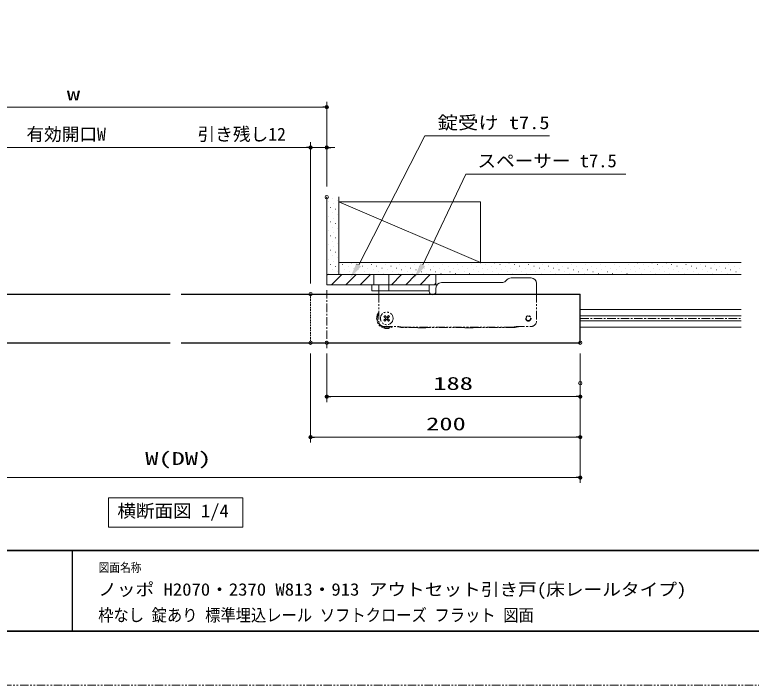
# Model space of a CAD drawing. Units: millimetres, scale not verified. Extents: x -1306 to 1306, y -607 to 607.
# Drawn here: x -936 to -389, y -594 to -97 of the extents above; entities that cross this region are included whole.
import ezdxf
from ezdxf.enums import TextEntityAlignment as Align

# ---------------------------------------------------------------- set-up
doc = ezdxf.new("R2010")
doc.units = ezdxf.units.MM
doc.header["$LTSCALE"] = 5
doc.header["$PDMODE"] = 32
doc.header["$PDSIZE"] = 2.5
for name, pattern in [('USER1', [2.5, 1.25, -0.25, 0.25, -0.25, 0.25, -0.25]), ('USER2', [0.375, 0.25, -0.125]), ('USER3', [2, 1.25, -0.25, 0.25, -0.25])]:
    doc.linetypes.add(name, pattern=pattern)
for name, color, linetype, lineweight in [('0-1_線(黄)', 2, 'Continuous', 15), ('0-3_陰線', 4, 'USER1', 9), ('0-C_中心線', 3, 'USER3', 9), ('0-D_線(白)', 7, 'Continuous', 30), ('1-0_線(水)', 4, 'Continuous', 9), ('1-1_寸法線', 3, 'Continuous', 13), ('1-2_ハッチング', 6, 'Continuous', 9), ('1-3_引出線', 3, 'Continuous', 9), ('1-4_DEFPOINTS', 7, 'Continuous', 5), ('1-5_0', 3, 'Continuous', 25), ('1-6_点線(黄)', 2, 'USER2', 15), ('1-7_図面枠', 7, 'Continuous', 35)]:
    doc.layers.add(name, color=color, linetype=linetype, lineweight=lineweight)
doc.styles.add('ＭＳ ゴシック', font='')
doc.styles.get('ＭＳ ゴシック').set_extended_font_data('MS Gothic')

# ---------------------------------------------------------------- blocks, each defined once
blk = doc.blocks.new('_DOT')
at = {"layer": '1-5_0'}
blk.add_line((-2.5, 0), (-5, 0), dxfattribs=at)
for points in [[(0, 0), (-2.5, 0), (-2.48, 0.313)], [(0, 0), (-2.48, -0.313), (-2.5, 0)], [(0, 0), (-2.48, 0.313), (-2.421, 0.622)], [(0, 0), (-2.421, -0.622), (-2.48, -0.313)], [(0, 0), (-2.421, 0.622), (-2.324, 0.92)], [(0, 0), (-2.324, -0.92), (-2.421, -0.622)], [(0, 0), (-2.324, 0.92), (-2.191, 1.204)], [(0, 0), (-2.191, -1.204), (-2.324, -0.92)], [(0, 0), (-2.191, 1.204), (-2.023, 1.469)], [(0, 0), (-2.023, -1.469), (-2.191, -1.204)], [(0, 0), (-2.023, 1.469), (-1.822, 1.711)], [(0, 0), (-1.822, -1.711), (-2.023, -1.469)], [(0, 0), (-1.822, 1.711), (-1.594, 1.926)], [(0, 0), (-1.594, -1.926), (-1.822, -1.711)], [(0, 0), (-1.594, 1.926), (-1.34, 2.111)], [(0, 0), (-1.34, -2.111), (-1.594, -1.926)], [(0, 0), (-1.34, 2.111), (-1.064, 2.262)], [(0, 0), (-1.064, -2.262), (-1.34, -2.111)], [(0, 0), (-1.064, 2.262), (-0.773, 2.378)], [(0, 0), (-0.773, -2.378), (-1.064, -2.262)], [(0, 0), (-0.773, 2.378), (-0.468, 2.456)], [(0, 0), (-0.468, -2.456), (-0.773, -2.378)], [(0, 0), (-0.468, 2.456), (-0.157, 2.495)], [(0, 0), (-0.157, -2.495), (-0.468, -2.456)], [(0, 0), (-0.157, 2.495), (0.157, 2.495)], [(0, 0), (0.157, -2.495), (-0.157, -2.495)], [(0, 0), (0.157, 2.495), (0.468, 2.456)], [(0, 0), (0.468, 2.456), (0.773, 2.378)], [(0, 0), (0.773, 2.378), (1.064, 2.262)], [(0, 0), (1.064, 2.262), (1.34, 2.111)], [(0, 0), (1.34, 2.111), (1.594, 1.926)], [(0, 0), (1.594, 1.926), (1.822, 1.711)], [(0, 0), (1.822, 1.711), (2.023, 1.469)], [(0, 0), (2.023, 1.469), (2.191, 1.204)], [(0, 0), (2.191, 1.204), (2.324, 0.92)], [(0, 0), (2.324, 0.92), (2.421, 0.622)], [(0, 0), (2.421, 0.622), (2.48, 0.313)], [(0, 0), (2.48, 0.313), (2.5, 0)], [(0, 0), (0.468, -2.456), (0.157, -2.495)], [(0, 0), (0.773, -2.378), (0.468, -2.456)], [(0, 0), (1.064, -2.262), (0.773, -2.378)], [(0, 0), (1.34, -2.111), (1.064, -2.262)], [(0, 0), (1.594, -1.926), (1.34, -2.111)], [(0, 0), (1.822, -1.711), (1.594, -1.926)], [(0, 0), (2.023, -1.469), (1.822, -1.711)], [(0, 0), (2.191, -1.204), (2.023, -1.469)], [(0, 0), (2.324, -0.92), (2.191, -1.204)], [(0, 0), (2.421, -0.622), (2.324, -0.92)], [(0, 0), (2.48, -0.313), (2.421, -0.622)], [(0, 0), (2.5, 0), (2.48, -0.313)]]:
    blk.add_solid(points, dxfattribs=at)

msp = doc.modelspace()

# ---------------------------------------------------------------- linework, layer by layer
at = {"layer": '0-1_線(黄)'}
for p, q in [((-704.242, -232.193), (-704.242, -289.565)), ((-695.242, -289.565), (-695.242, -232.065)), ((-695.242, -235.565), (-590.242, -235.565)), ((-695.242, -280.565), (-396.992, -280.565)), ((-704.242, -289.565), (-396.992, -289.565)), ((-658.242, -297.065), (-658.242, -289.565)), ((-623.242, -289.565), (-623.242, -297.065)), ((-570.413, -293.237), (-571.57, -294.394)), ((-552.742, -292.065), (-567.585, -292.065)), ((-628.242, -297.065), (-670.742, -297.065)), ((-670.742, -301.565), (-670.742, -297.065)), ((-665.742, -304.065), (-665.742, -297.065)), ((-658.242, -301.565), (-658.242, -297.065)), ((-658.242, -297.065), (-623.242, -297.065)), ((-628.242, -297.065), (-628.242, -302.065)), ((-623.242, -299.565), (-623.242, -302.065)), ((-574.398, -295.565), (-619.242, -295.565)), ((-548.742, -304.065), (-548.742, -296.065)), ((-670.742, -301.565), (-665.742, -301.565)), ((-665.742, -301.565), (-628.242, -301.565))]:
    msp.add_line(p, q, dxfattribs=at)
for points in [[(-695.242, -235.565), (-590.242, -280.565), (-590.242, -235.565)], [(-704.242, -289.565), (-704.242, -297.065), (-669.242, -297.065), (-669.242, -289.565)]]:
    msp.add_lwpolyline(points, dxfattribs=at)
msp.add_lwpolyline([(-866.095, -455.065), (-766.388, -455.065), (-766.388, -476.9), (-866.095, -476.9)], close=True, dxfattribs=at)
for centre, radius, start, end in [((-574.398, -291.565), 4, 270, 315), ((-567.585, -296.065), 4, 90, 135), ((-552.742, -296.065), 4, 0, 90), ((-619.242, -299.565), 4, 90, 180), ((-625.742, -302.065), 2.5, 180, 0)]:
    msp.add_arc(centre, radius, start, end, dxfattribs=at)
at = {"layer": '0-3_陰線', "color": 1}
for p, q in [((-665.742, -304.065), (-665.742, -324.065)), ((-548.742, -304.065), (-548.742, -324.065)), ((-661.806, -320.666), (-660.406, -322.065)), ((-660.406, -322.065), (-661.806, -323.465)), ((-659.742, -321.401), (-661.141, -320.001)), ((-658.342, -320.001), (-659.742, -321.401)), ((-659.077, -322.065), (-657.677, -320.666)), ((-657.677, -323.465), (-659.077, -322.065)), ((-661.141, -324.13), (-659.742, -322.73)), ((-659.742, -322.73), (-658.342, -324.13)), ((-649.27, -328.741), (-651.463, -328.242)), ((-637.242, -328.815), (-648.605, -328.815)), ((-566.742, -328.565), (-647.742, -328.565)), ((-636.742, -329.065), (-637.242, -328.815)), ((-630.742, -329.065), (-636.742, -329.065)), ((-630.242, -328.815), (-630.742, -329.065)), ((-602.242, -328.815), (-630.242, -328.815)), ((-601.742, -329.065), (-602.242, -328.815)), ((-595.742, -329.065), (-601.742, -329.065)), ((-595.242, -328.815), (-595.742, -329.065)), ((-565.078, -328.815), (-595.242, -328.815)), ((-566.742, -328.565), (-563.742, -328.065)), ((-562.22, -328.242), (-564.413, -328.741)), ((-563.742, -328.065), (-552.742, -328.065))]:
    msp.add_line(p, q, dxfattribs=at)
at = {"layer": '0-3_陰線'}
msp.add_line((387.036, -594), (-1292.964, -594), dxfattribs=at)
at = {"layer": '0-3_陰線', "color": 1}
msp.add_lwpolyline([(-661.742, -328.065), (-650.742, -328.065), (-647.742, -328.565)], dxfattribs=at)
for centre, radius in [((-659.742, -322.065), 4.7), ((-554.742, -322.065), 2), ((-554.742, -322.065), 1.65)]:
    msp.add_circle(centre, radius, dxfattribs=at)
for centre, radius, start, end in [((-659.742, -322.065), 7.5, 143.1301, 306.8699), ((-659.742, -322.065), 7, 148.99728, 301.00272), ((-661.742, -324.065), 4, 180, 270), ((-552.742, -324.065), 4, 270, 0), ((-651.242, -327.267), 1, 232.96127, 257.19573), ((-648.605, -325.815), 3, 257.19573, 270), ((-565.078, -325.815), 3, 270, 282.80427), ((-562.442, -327.267), 1, 282.80427, 307.03873)]:
    msp.add_arc(centre, radius, start, end, dxfattribs=at)
for centre, major_axis, start_param, end_param in [((-658.241, -323.566), (-4.931, -4.931), 4.6449404, 4.7798375), ((-661.242, -323.566), (-4.931, 4.931), 4.6449404, 4.7798375), ((-658.241, -320.565), (-4.931, 4.931), 1.5033478, 1.6382449), ((-661.242, -320.565), (-4.931, -4.931), 1.5033478, 1.6382449)]:
    msp.add_ellipse(centre, major_axis=major_axis, ratio=0.656955, start_param=start_param, end_param=end_param, dxfattribs=at)
at = {"layer": '0-C_中心線'}
for p, q in [((-704.242, -301.065), (-704.242, -344.065)), ((-516.242, -322.065), (-396.992, -322.065))]:
    msp.add_line(p, q, dxfattribs=at)
at = {"layer": '0-D_線(白)'}
for p, q in [((-1116.242, -304.065), (-820.242, -304.065)), ((-812.242, -304.065), (-516.242, -304.065)), ((-516.242, -340.065), (-516.242, -304.065)), ((-812.242, -340.065), (-516.242, -340.065))]:
    msp.add_line(p, q, dxfattribs=at)
msp.add_lwpolyline([(-1116.242, -304.065), (-1116.242, -340.065), (-820.242, -340.065)], dxfattribs=at)
at = {"layer": '1-0_線(水)'}
for p, q in [((-396.992, -315.506), (-516.242, -315.506)), ((-396.992, -320.215), (-516.242, -320.215)), ((-396.992, -323.915), (-516.242, -323.915)), ((-396.992, -328.625), (-516.242, -328.625))]:
    msp.add_line(p, q, dxfattribs=at)
at = {"layer": '1-1_寸法線'}
for p, q in [((-704.242, -224.193), (-704.242, -161.438)), ((-1076.242, -165.438), (-707.242, -165.438)), ((-1076.242, -195.38), (-719.242, -195.38)), ((-719.242, -195.38), (-804.111, -195.38)), ((-716.242, -296.065), (-716.242, -191.38)), ((-716.242, -296.065), (-716.242, -191.38)), ((-704.242, -195.38), (-716.242, -195.38)), ((-704.242, -224.193), (-704.242, -191.38)), ((-701.242, -195.38), (-698.242, -195.38)), ((-716.242, -348.065), (-716.242, -414.065)), ((-704.242, -348.065), (-704.242, -384.065)), ((-516.242, -348.065), (-516.242, -384.065)), ((-516.242, -348.065), (-516.242, -444.065)), ((-519.242, -380.065), (-701.242, -380.065)), ((-516.242, -378.065), (-516.242, -414.065)), ((-519.242, -410.065), (-713.242, -410.065)), ((-1113.242, -440.065), (-519.242, -440.065))]:
    msp.add_line(p, q, dxfattribs=at)
at = {"layer": '1-2_ハッチング'}
for p, q in [((-700.307, -233.12), (-700.257, -233.12)), ((-696.329, -234.446), (-696.279, -234.446)), ((-702.958, -235.772), (-702.908, -235.772)), ((-701.633, -239.749), (-701.583, -239.749)), ((-698.981, -237.097), (-698.931, -237.097)), ((-700.307, -243.726), (-700.257, -243.726)), ((-697.655, -241.075), (-697.605, -241.075)), ((-696.329, -245.052), (-696.279, -245.052)), ((-702.958, -246.378), (-702.908, -246.378)), ((-701.633, -250.356), (-701.583, -250.356)), ((-698.981, -247.704), (-698.931, -247.704)), ((-700.307, -254.333), (-700.257, -254.333)), ((-697.655, -251.681), (-697.605, -251.681)), ((-696.329, -255.659), (-696.279, -255.659)), ((-702.958, -256.985), (-702.908, -256.985)), ((-701.633, -260.962), (-701.583, -260.962)), ((-698.981, -258.311), (-698.931, -258.311)), ((-702.958, -267.591), (-702.908, -267.591)), ((-700.307, -264.94), (-700.257, -264.94)), ((-697.655, -262.288), (-697.605, -262.288)), ((-696.329, -266.266), (-696.279, -266.266)), ((-701.633, -271.569), (-701.583, -271.569)), ((-698.981, -268.917), (-698.931, -268.917)), ((-697.655, -272.895), (-697.605, -272.895)), ((-702.958, -278.198), (-702.908, -278.198)), ((-700.307, -275.546), (-700.257, -275.546)), ((-696.329, -276.872), (-696.279, -276.872)), ((-701.633, -282.175), (-701.583, -282.175)), ((-698.981, -279.524), (-698.931, -279.524)), ((-697.655, -283.501), (-697.605, -283.501)), ((-692.444, -282.135), (-692.394, -282.135)), ((-688.466, -283.461), (-688.416, -283.461)), ((-685.815, -280.809), (-685.765, -280.809)), ((-681.837, -282.135), (-681.787, -282.135)), ((-677.86, -283.461), (-677.81, -283.461)), ((-675.208, -280.809), (-675.158, -280.809)), ((-671.231, -282.135), (-671.181, -282.135)), ((-667.253, -283.461), (-667.203, -283.461)), ((-664.601, -280.809), (-664.551, -280.809)), ((-660.624, -282.135), (-660.574, -282.135)), ((-656.646, -283.461), (-656.596, -283.461)), ((-653.995, -280.809), (-653.945, -280.809)), ((-650.017, -282.135), (-649.967, -282.135)), ((-646.04, -283.461), (-645.99, -283.461)), ((-643.388, -280.809), (-643.338, -280.809)), ((-639.411, -282.135), (-639.361, -282.135)), ((-635.433, -283.461), (-635.383, -283.461)), ((-632.782, -280.809), (-632.732, -280.809)), ((-628.804, -282.135), (-628.754, -282.135)), ((-624.827, -283.461), (-624.777, -283.461)), ((-622.175, -280.809), (-622.125, -280.809)), ((-618.198, -282.135), (-618.148, -282.135)), ((-614.22, -283.461), (-614.17, -283.461)), ((-611.568, -280.809), (-611.518, -280.809)), ((-607.591, -282.135), (-607.541, -282.135)), ((-603.613, -283.461), (-603.563, -283.461)), ((-600.962, -280.809), (-600.912, -280.809)), ((-596.984, -282.135), (-596.934, -282.135)), ((-593.007, -283.461), (-592.957, -283.461)), ((-590.355, -280.809), (-590.305, -280.809)), ((-586.378, -282.135), (-586.328, -282.135)), ((-582.4, -283.461), (-582.35, -283.461)), ((-579.749, -280.809), (-579.699, -280.809)), ((-575.771, -282.135), (-575.721, -282.135)), ((-571.794, -283.461), (-571.744, -283.461)), ((-569.142, -280.809), (-569.092, -280.809)), ((-565.165, -282.135), (-565.115, -282.135)), ((-561.187, -283.461), (-561.137, -283.461)), ((-558.535, -280.809), (-558.485, -280.809)), ((-554.558, -282.135), (-554.508, -282.135)), ((-550.58, -283.461), (-550.53, -283.461)), ((-547.929, -280.809), (-547.879, -280.809)), ((-543.951, -282.135), (-543.901, -282.135)), ((-539.974, -283.461), (-539.924, -283.461)), ((-537.322, -280.809), (-537.272, -280.809)), ((-533.345, -282.135), (-533.295, -282.135)), ((-529.367, -283.461), (-529.317, -283.461)), ((-526.716, -280.809), (-526.666, -280.809)), ((-522.738, -282.135), (-522.688, -282.135)), ((-518.761, -283.461), (-518.711, -283.461)), ((-516.109, -280.809), (-516.059, -280.809)), ((-512.132, -282.135), (-512.082, -282.135)), ((-508.154, -283.461), (-508.104, -283.461)), ((-505.502, -280.809), (-505.452, -280.809)), ((-501.525, -282.135), (-501.475, -282.135)), ((-497.547, -283.461), (-497.497, -283.461)), ((-494.896, -280.809), (-494.846, -280.809)), ((-490.918, -282.135), (-490.868, -282.135)), ((-486.941, -283.461), (-486.891, -283.461)), ((-484.289, -280.809), (-484.239, -280.809)), ((-480.312, -282.135), (-480.262, -282.135)), ((-476.334, -283.461), (-476.284, -283.461)), ((-473.683, -280.809), (-473.633, -280.809)), ((-469.705, -282.135), (-469.655, -282.135)), ((-465.728, -283.461), (-465.678, -283.461)), ((-463.076, -280.809), (-463.026, -280.809)), ((-459.098, -282.135), (-459.048, -282.135)), ((-455.121, -283.461), (-455.071, -283.461)), ((-452.469, -280.809), (-452.419, -280.809)), ((-448.492, -282.135), (-448.442, -282.135)), ((-444.514, -283.461), (-444.464, -283.461)), ((-441.863, -280.809), (-441.813, -280.809)), ((-437.885, -282.135), (-437.835, -282.135)), ((-433.908, -283.461), (-433.858, -283.461)), ((-431.256, -280.809), (-431.206, -280.809)), ((-427.279, -282.135), (-427.229, -282.135)), ((-423.301, -283.461), (-423.251, -283.461)), ((-420.65, -280.809), (-420.6, -280.809)), ((-416.672, -282.135), (-416.622, -282.135)), ((-412.695, -283.461), (-412.645, -283.461)), ((-410.043, -280.809), (-409.993, -280.809)), ((-406.065, -282.135), (-406.015, -282.135)), ((-402.088, -283.461), (-402.038, -283.461)), ((-399.436, -280.809), (-399.386, -280.809)), ((-702.958, -288.805), (-702.908, -288.805)), ((-700.307, -286.153), (-700.257, -286.153)), ((-696.329, -287.479), (-696.279, -287.479)), ((-695.095, -284.787), (-695.045, -284.787)), ((-693.77, -288.764), (-693.72, -288.764)), ((-691.118, -286.112), (-691.068, -286.112)), ((-687.14, -287.438), (-687.09, -287.438)), ((-684.489, -284.787), (-684.439, -284.787)), ((-683.163, -288.764), (-683.113, -288.764)), ((-680.511, -286.112), (-680.461, -286.112)), ((-676.534, -287.438), (-676.484, -287.438)), ((-673.882, -284.787), (-673.832, -284.787)), ((-672.556, -288.764), (-672.506, -288.764)), ((-669.905, -286.112), (-669.855, -286.112)), ((-665.927, -287.438), (-665.877, -287.438)), ((-663.276, -284.787), (-663.226, -284.787)), ((-661.95, -288.764), (-661.9, -288.764)), ((-659.298, -286.112), (-659.248, -286.112)), ((-655.321, -287.438), (-655.271, -287.438)), ((-652.669, -284.787), (-652.619, -284.787)), ((-651.343, -288.764), (-651.293, -288.764)), ((-648.692, -286.112), (-648.642, -286.112)), ((-644.714, -287.438), (-644.664, -287.438)), ((-642.062, -284.787), (-642.012, -284.787)), ((-640.737, -288.764), (-640.687, -288.764)), ((-638.085, -286.112), (-638.035, -286.112)), ((-634.107, -287.438), (-634.057, -287.438)), ((-631.456, -284.787), (-631.406, -284.787)), ((-630.13, -288.764), (-630.08, -288.764)), ((-627.478, -286.112), (-627.428, -286.112)), ((-623.501, -287.438), (-623.451, -287.438)), ((-620.849, -284.787), (-620.799, -284.787)), ((-619.523, -288.764), (-619.473, -288.764)), ((-616.872, -286.112), (-616.822, -286.112)), ((-612.894, -287.438), (-612.844, -287.438)), ((-610.243, -284.787), (-610.193, -284.787)), ((-608.917, -288.764), (-608.867, -288.764)), ((-606.265, -286.112), (-606.215, -286.112)), ((-602.288, -287.438), (-602.238, -287.438)), ((-599.636, -284.787), (-599.586, -284.787)), ((-598.31, -288.764), (-598.26, -288.764)), ((-595.658, -286.112), (-595.608, -286.112)), ((-591.681, -287.438), (-591.631, -287.438)), ((-589.029, -284.787), (-588.979, -284.787)), ((-587.704, -288.764), (-587.654, -288.764)), ((-585.052, -286.112), (-585.002, -286.112)), ((-581.074, -287.438), (-581.024, -287.438)), ((-578.423, -284.787), (-578.373, -284.787)), ((-577.097, -288.764), (-577.047, -288.764)), ((-574.445, -286.112), (-574.395, -286.112)), ((-570.468, -287.438), (-570.418, -287.438)), ((-567.816, -284.787), (-567.766, -284.787)), ((-566.49, -288.764), (-566.44, -288.764)), ((-563.839, -286.112), (-563.789, -286.112)), ((-559.861, -287.438), (-559.811, -287.438)), ((-557.21, -284.787), (-557.16, -284.787)), ((-555.884, -288.764), (-555.834, -288.764)), ((-553.232, -286.112), (-553.182, -286.112)), ((-549.255, -287.438), (-549.205, -287.438)), ((-546.603, -284.787), (-546.553, -284.787)), ((-545.277, -288.764), (-545.227, -288.764)), ((-542.625, -286.112), (-542.575, -286.112)), ((-538.648, -287.438), (-538.598, -287.438)), ((-535.996, -284.787), (-535.946, -284.787)), ((-534.671, -288.764), (-534.621, -288.764)), ((-532.019, -286.112), (-531.969, -286.112)), ((-528.041, -287.438), (-527.991, -287.438)), ((-525.39, -284.787), (-525.34, -284.787)), ((-524.064, -288.764), (-524.014, -288.764)), ((-521.412, -286.112), (-521.362, -286.112)), ((-517.435, -287.438), (-517.385, -287.438)), ((-514.783, -284.787), (-514.733, -284.787)), ((-513.457, -288.764), (-513.407, -288.764)), ((-510.806, -286.112), (-510.756, -286.112)), ((-506.828, -287.438), (-506.778, -287.438)), ((-504.177, -284.787), (-504.127, -284.787)), ((-502.851, -288.764), (-502.801, -288.764)), ((-500.199, -286.112), (-500.149, -286.112)), ((-496.222, -287.438), (-496.172, -287.438)), ((-493.57, -284.787), (-493.52, -284.787)), ((-492.244, -288.764), (-492.194, -288.764)), ((-489.592, -286.112), (-489.542, -286.112)), ((-485.615, -287.438), (-485.565, -287.438)), ((-482.963, -284.787), (-482.913, -284.787)), ((-481.638, -288.764), (-481.588, -288.764)), ((-478.986, -286.112), (-478.936, -286.112)), ((-475.008, -287.438), (-474.958, -287.438)), ((-472.357, -284.787), (-472.307, -284.787)), ((-471.031, -288.764), (-470.981, -288.764)), ((-468.379, -286.112), (-468.329, -286.112)), ((-464.402, -287.438), (-464.352, -287.438)), ((-461.75, -284.787), (-461.7, -284.787)), ((-460.424, -288.764), (-460.374, -288.764)), ((-457.773, -286.112), (-457.723, -286.112)), ((-453.795, -287.438), (-453.745, -287.438)), ((-451.144, -284.787), (-451.094, -284.787)), ((-449.818, -288.764), (-449.768, -288.764)), ((-447.166, -286.112), (-447.116, -286.112)), ((-443.189, -287.438), (-443.139, -287.438)), ((-440.537, -284.787), (-440.487, -284.787)), ((-439.211, -288.764), (-439.161, -288.764)), ((-436.559, -286.112), (-436.509, -286.112)), ((-432.582, -287.438), (-432.532, -287.438)), ((-429.93, -284.787), (-429.88, -284.787)), ((-428.605, -288.764), (-428.555, -288.764)), ((-425.953, -286.112), (-425.903, -286.112)), ((-421.975, -287.438), (-421.925, -287.438)), ((-419.324, -284.787), (-419.274, -284.787)), ((-417.998, -288.764), (-417.948, -288.764)), ((-415.346, -286.112), (-415.296, -286.112)), ((-411.369, -287.438), (-411.319, -287.438)), ((-408.717, -284.787), (-408.667, -284.787)), ((-407.391, -288.764), (-407.341, -288.764)), ((-404.74, -286.112), (-404.69, -286.112)), ((-400.762, -287.438), (-400.712, -287.438)), ((-398.111, -284.787), (-398.061, -284.787)), ((-704.242, -290.088), (-703.719, -289.565)), ((-700.613, -297.065), (-693.113, -289.565)), ((-690.006, -297.065), (-682.506, -289.565)), ((-679.4, -297.065), (-671.9, -289.565)), ((-656.271, -297.065), (-648.771, -289.565)), ((-645.665, -297.065), (-638.165, -289.565)), ((-635.058, -297.065), (-627.558, -289.565)), ((-624.452, -297.065), (-623.242, -295.856))]:
    msp.add_line(p, q, dxfattribs=at)
at = {"layer": '1-3_引出線'}
for points in [[(-538.996, -186.819), (-631.575, -186.819), (-680.545, -282.311)], [(-482.385, -215.116), (-601.211, -215.116), (-632.963, -282.367)]]:
    msp.add_lwpolyline(points, dxfattribs=at)
for points in [[(-687.002, -292.425), (-682.301, -281.19), (-678.788, -283.432)], [(-639.507, -292.425), (-634.71, -281.23), (-631.216, -283.503)]]:
    msp.add_solid(points, dxfattribs=at)
at = {"layer": '1-4_DEFPOINTS'}
for p in [(-704.242, -165.438), (-716.242, -195.38), (-704.242, -195.38), (-704.242, -232.193), (-716.242, -304.065), (-716.242, -340.065), (-704.242, -340.065), (-516.242, -340.065), (-516.242, -370.065), (-704.242, -380.065), (-716.242, -410.065), (-516.242, -440.065)]:
    msp.add_point(p, dxfattribs=at)
at = {"layer": '1-5_0', "color": 7}
msp.add_line((-892.964, -494), (-892.964, -554), dxfattribs=at)
msp.add_line((-892.964, -494), (-892.964, -554), dxfattribs=at)
at = {"layer": '1-6_点線(黄)'}
msp.add_line((-716.242, -304.065), (-716.242, -340.065), dxfattribs=at)
at = {"layer": '1-7_図面枠'}
msp.add_line((-1252.964, -494), (347.036, -494), dxfattribs=at)
msp.add_lwpolyline([(-1252.964, -554), (347.036, -554), (347.036, 554), (-1252.964, 554)], close=True, dxfattribs=at)

# ---------------------------------------------------------------- block references
at = {"layer": '1-1_寸法線', "xscale": 0.6, "yscale": 0.6}
for p in [(-704.242, -165.438), (-716.242, -195.38), (-716.242, -195.38), (-516.242, -380.065), (-516.242, -410.065), (-516.242, -440.065)]:
    msp.add_blockref('_DOT', p, dxfattribs=at)
at = {"layer": '1-1_寸法線', "xscale": 0.6, "yscale": 0.6, "rotation": 180}
for p in [(-704.242, -195.38), (-704.242, -380.065), (-716.242, -410.065)]:
    msp.add_blockref('_DOT', p, dxfattribs=at)

# ---------------------------------------------------------------- texts
at = {"layer": '0-1_線(黄)', "style": 'ＭＳ ゴシック', "width": 1.05}
msp.add_text('横断面図 1/4', height=9.621, dxfattribs=at).set_placement((-859.518, -472.444), align=Align.BOTTOM_LEFT)
at = {"layer": '1-1_寸法線', "style": 'ＭＳ ゴシック', "width": 1.5}
for s, p in [('w', (-896.98, -163.288)), ('188', (-625.242, -377.916)), ('200', (-630.527, -407.916)), ('W(DW)', (-838.861, -433.63))]:
    msp.add_text(s, height=9.604, dxfattribs=at).set_placement(p, align=Align.BOTTOM_LEFT)
at = {"layer": '1-1_寸法線', "style": 'ＭＳ ゴシック'}
for s, height, p in [('有効開口W', 9.604, (-926.98, -193.231)), ('引き残し12', 9.621, (-800.111, -193.231))]:
    msp.add_text(s, height=height, dxfattribs=at).set_placement(p, align=Align.BOTTOM_LEFT)
at = {"layer": '1-3_引出線', "style": 'ＭＳ ゴシック'}
for s, width, p in [('錠受け t7.5', 1.15, (-621.983, -184.651)), ('スペーサー t7.5', 1.05, (-592.434, -212.948))]:
    msp.add_text(s, height=9.621, dxfattribs=dict(at, width=width)).set_placement(p, align=Align.BOTTOM_LEFT)
at = {"layer": '1-7_図面枠', "style": 'ＭＳ ゴシック'}
for s, height, width, p in [('図面名称', 6.452, 0.9, (-873.367, -511.963)), ('ノッポ H2070・2370 W813・913 アウトセット引き戸(床レールタイプ)', 9.236, 1.1, (-873.76, -530.357)), ('枠なし 錠あり 標準埋込レール ソフトクローズ フラット 図面', 9.236, 0.9, (-873.76, -549.409))]:
    msp.add_text(s, height=height, dxfattribs=dict(at, width=width)).set_placement(p, align=Align.BOTTOM_LEFT)

doc.saveas('drawing.dxf')
